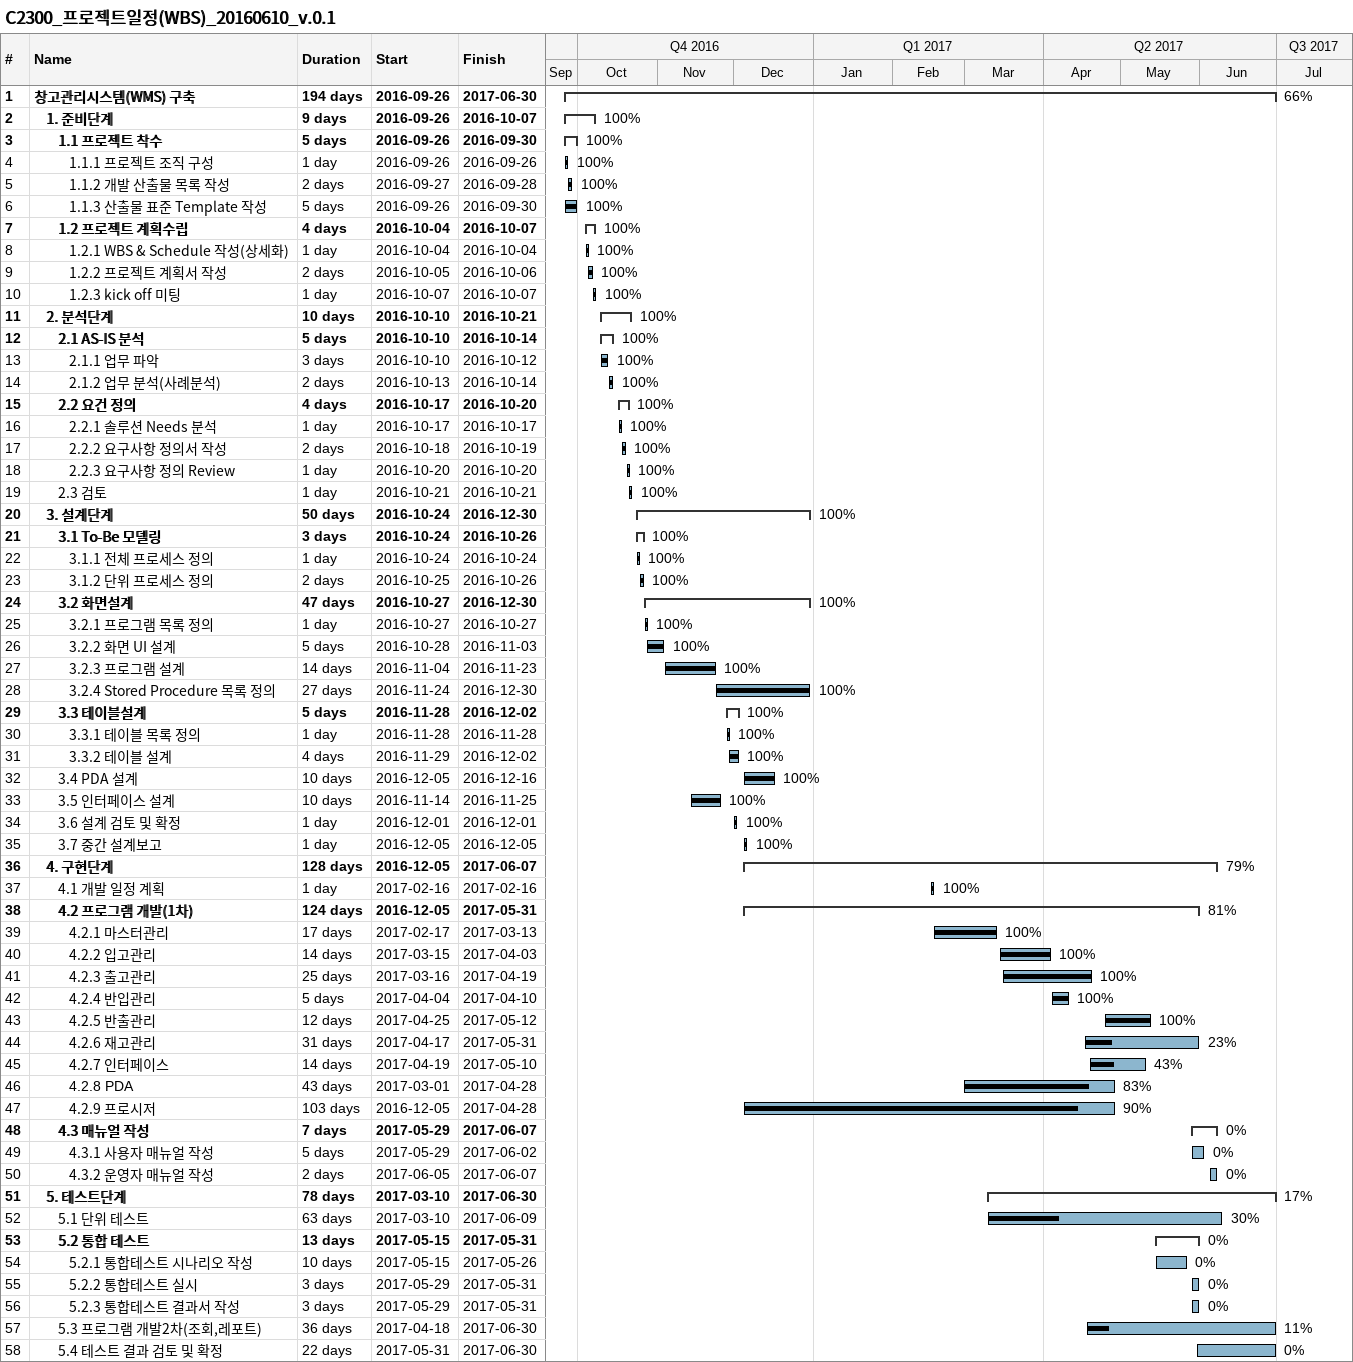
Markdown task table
C2300_프로젝트일정(WBS)_20160610_v.0.1

| ID | Level | Task | Duration | Start | Finish | % complete |
|---|---|---|---|---|---|---|
| 1 | 1 | **창고관리시스템(WMS) 구축** | 194d | 2016-09-26 | 2017-06-30 | 66 |
| 2 | 2 | **1. 준비단계** | 9d | 2016-09-26 | 2016-10-07 | 100 |
| 3 | 3 | **1.1 프로젝트 착수** | 5d | 2016-09-26 | 2016-09-30 | 100 |
| 4 | 4 | 1.1.1 프로젝트 조직 구성 | 1d | 2016-09-26 | 2016-09-26 | 100 |
| 5 | 4 | 1.1.2 개발 산출물 목록 작성 | 2d | 2016-09-27 | 2016-09-28 | 100 |
| 6 | 4 | 1.1.3 산출물 표준 Template 작성 | 5d | 2016-09-26 | 2016-09-30 | 100 |
| 7 | 3 | **1.2 프로젝트 계획수립** | 4d | 2016-10-04 | 2016-10-07 | 100 |
| 8 | 4 | 1.2.1 WBS & Schedule 작성(상세화) | 1d | 2016-10-04 | 2016-10-04 | 100 |
| 9 | 4 | 1.2.2 프로젝트 계획서 작성 | 2d | 2016-10-05 | 2016-10-06 | 100 |
| 10 | 4 | 1.2.3 kick off 미팅 | 1d | 2016-10-07 | 2016-10-07 | 100 |
| 11 | 2 | **2. 분석단계** | 10d | 2016-10-10 | 2016-10-21 | 100 |
| 12 | 3 | **2.1 AS-IS 분석** | 5d | 2016-10-10 | 2016-10-14 | 100 |
| 13 | 4 | 2.1.1 업무 파악 | 3d | 2016-10-10 | 2016-10-12 | 100 |
| 14 | 4 | 2.1.2 업무 분석(사례분석) | 2d | 2016-10-13 | 2016-10-14 | 100 |
| 15 | 3 | **2.2 요건 정의** | 4d | 2016-10-17 | 2016-10-20 | 100 |
| 16 | 4 | 2.2.1 솔루션 Needs 분석 | 1d | 2016-10-17 | 2016-10-17 | 100 |
| 17 | 4 | 2.2.2 요구사항 정의서 작성 | 2d | 2016-10-18 | 2016-10-19 | 100 |
| 18 | 4 | 2.2.3 요구사항 정의 Review | 1d | 2016-10-20 | 2016-10-20 | 100 |
| 19 | 3 | 2.3 검토 | 1d | 2016-10-21 | 2016-10-21 | 100 |
| 20 | 2 | **3. 설계단계** | 50d | 2016-10-24 | 2016-12-30 | 100 |
| 21 | 3 | **3.1 To-Be 모델링** | 3d | 2016-10-24 | 2016-10-26 | 100 |
| 22 | 4 | 3.1.1 전체 프로세스 정의 | 1d | 2016-10-24 | 2016-10-24 | 100 |
| 23 | 4 | 3.1.2 단위 프로세스 정의 | 2d | 2016-10-25 | 2016-10-26 | 100 |
| 24 | 3 | **3.2 화면설계** | 47d | 2016-10-27 | 2016-12-30 | 100 |
| 25 | 4 | 3.2.1 프로그램 목록 정의 | 1d | 2016-10-27 | 2016-10-27 | 100 |
| 26 | 4 | 3.2.2 화면 UI 설계 | 5d | 2016-10-28 | 2016-11-03 | 100 |
| 27 | 4 | 3.2.3 프로그램 설계 | 14d | 2016-11-04 | 2016-11-23 | 100 |
| 28 | 4 | 3.2.4 Stored Procedure 목록 정의 | 27d | 2016-11-24 | 2016-12-30 | 100 |
| 29 | 3 | **3.3 테이블설계** | 5d | 2016-11-28 | 2016-12-02 | 100 |
| 30 | 4 | 3.3.1 테이블 목록 정의 | 1d | 2016-11-28 | 2016-11-28 | 100 |
| 31 | 4 | 3.3.2 테이블 설계 | 4d | 2016-11-29 | 2016-12-02 | 100 |
| 32 | 3 | 3.4 PDA 설계 | 10d | 2016-12-05 | 2016-12-16 | 100 |
| 33 | 3 | 3.5 인터페이스 설계 | 10d | 2016-11-14 | 2016-11-25 | 100 |
| 34 | 3 | 3.6 설계 검토 및 확정 | 1d | 2016-12-01 | 2016-12-01 | 100 |
| 35 | 3 | 3.7 중간 설계보고 | 1d | 2016-12-05 | 2016-12-05 | 100 |
| 36 | 2 | **4. 구현단계** | 128d | 2016-12-05 | 2017-06-07 | 79 |
| 37 | 3 | 4.1 개발 일정 계획 | 1d | 2017-02-16 | 2017-02-16 | 100 |
| 38 | 3 | **4.2 프로그램 개발(1차)** | 124d | 2016-12-05 | 2017-05-31 | 81 |
| 39 | 4 | 4.2.1 마스터관리 | 17d | 2017-02-17 | 2017-03-13 | 100 |
| 40 | 4 | 4.2.2 입고관리 | 14d | 2017-03-15 | 2017-04-03 | 100 |
| 41 | 4 | 4.2.3 출고관리 | 25d | 2017-03-16 | 2017-04-19 | 100 |
| 42 | 4 | 4.2.4 반입관리 | 5d | 2017-04-04 | 2017-04-10 | 100 |
| 43 | 4 | 4.2.5 반출관리 | 12d | 2017-04-25 | 2017-05-12 | 100 |
| 44 | 4 | 4.2.6 재고관리 | 31d | 2017-04-17 | 2017-05-31 | 23 |
| 45 | 4 | 4.2.7 인터페이스 | 14d | 2017-04-19 | 2017-05-10 | 43 |
| 46 | 4 | 4.2.8 PDA | 43d | 2017-03-01 | 2017-04-28 | 83 |
| 47 | 4 | 4.2.9 프로시저 | 103d | 2016-12-05 | 2017-04-28 | 90 |
| 48 | 3 | **4.3 매뉴얼 작성** | 7d | 2017-05-29 | 2017-06-07 | 0 |
| 49 | 4 | 4.3.1 사용자 매뉴얼 작성 | 5d | 2017-05-29 | 2017-06-02 | 0 |
| 50 | 4 | 4.3.2 운영자 매뉴얼 작성 | 2d | 2017-06-05 | 2017-06-07 | 0 |
| 51 | 2 | **5. 테스트단계** | 78d | 2017-03-10 | 2017-06-30 | 17 |
| 52 | 3 | 5.1 단위 테스트 | 63d | 2017-03-10 | 2017-06-09 | 30 |
| 53 | 3 | **5.2 통합 테스트** | 13d | 2017-05-15 | 2017-05-31 | 0 |
| 54 | 4 | 5.2.1 통합테스트 시나리오 작성 | 10d | 2017-05-15 | 2017-05-26 | 0 |
| 55 | 4 | 5.2.2 통합테스트 실시 | 3d | 2017-05-29 | 2017-05-31 | 0 |
| 56 | 4 | 5.2.3 통합테스트 결과서 작성 | 3d | 2017-05-29 | 2017-05-31 | 0 |
| 57 | 3 | 5.3 프로그램 개발2차(조회,레포트) | 36d | 2017-04-18 | 2017-06-30 | 11 |
| 58 | 3 | 5.4 테스트 결과 검토 및 확정 | 22d | 2017-05-31 | 2017-06-30 | 0 |
